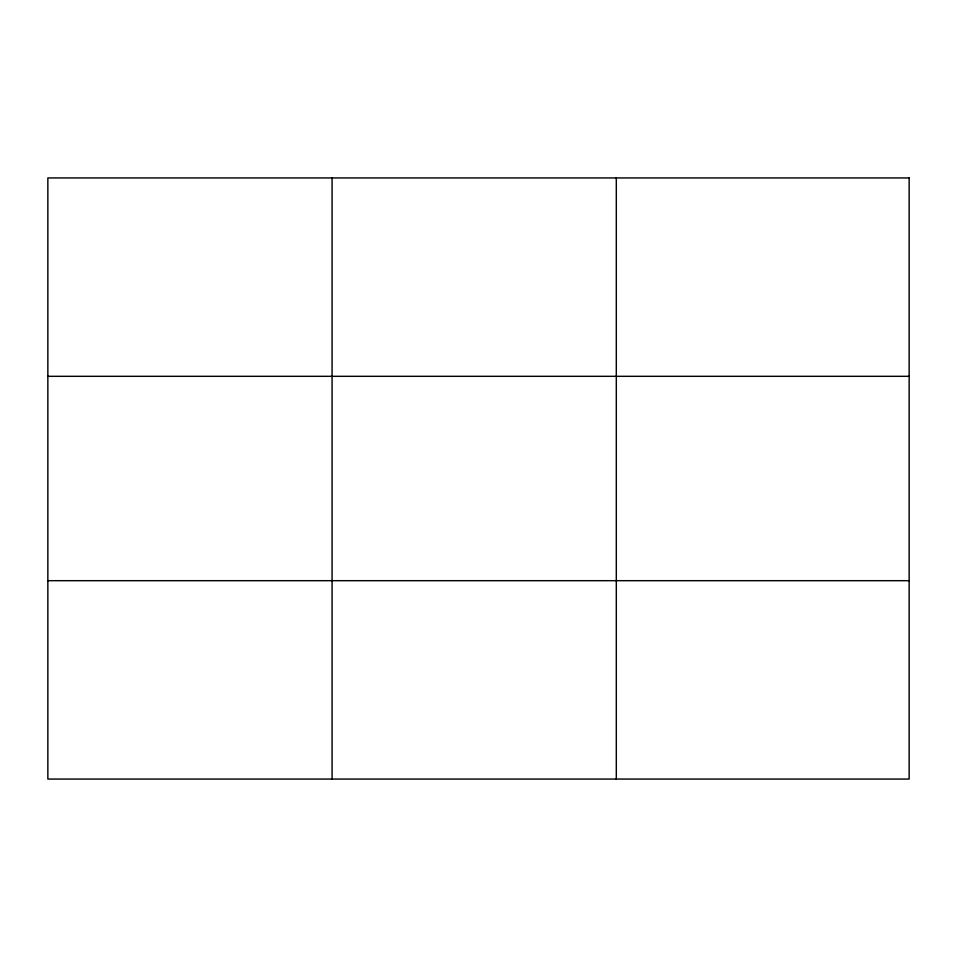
<?xml version="1.0" encoding="UTF-8"?>
<svg xmlns="http://www.w3.org/2000/svg" width="957" height="957" viewBox="0 0 957 957"><rect width="100%" height="100%" fill="white"/><g stroke="black" fill="none" stroke-linecap="round" stroke-linejoin="round"><path stroke-width="1.44" d="M332.079 779.058L332.079 177.942M616.308 779.058L616.308 177.942M47.85 376.316L909.15 376.316M47.85 580.684L909.15 580.684M909.15 177.942L909.15 779.058L47.85 779.058L47.85 177.942L909.15 177.942"/></g></svg>
